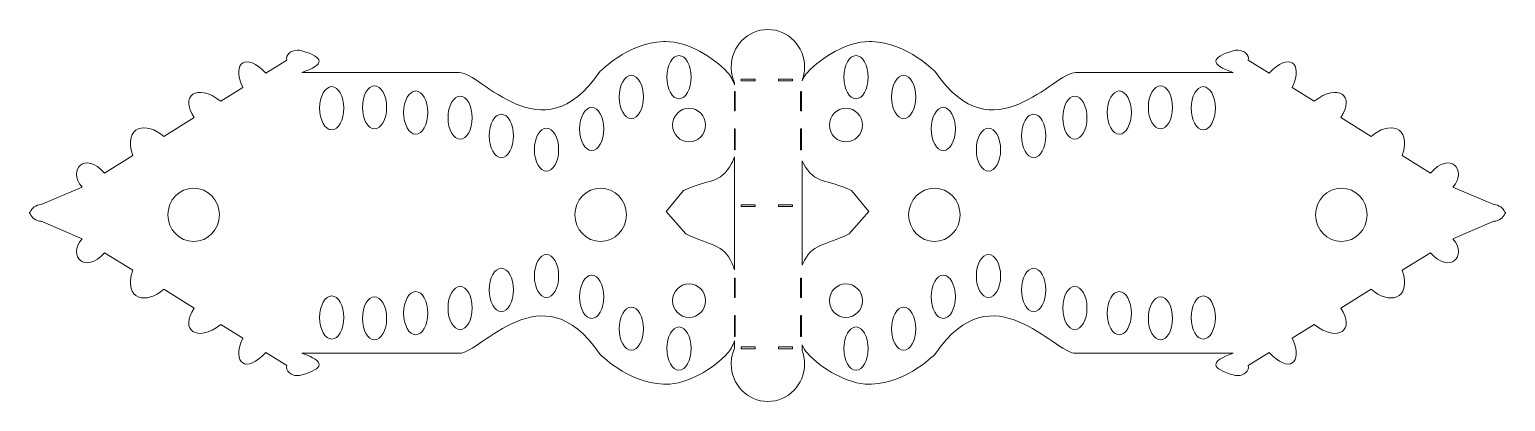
# Model space of a CAD drawing. Header units: centimetres. Extents: x -13.1 to 13.1, y -3.3 to 3.3.
import ezdxf

# ---------------------------------------------------------------- set-up
doc = ezdxf.new("R2010")
doc.units = ezdxf.units.CM
doc.header["$MEASUREMENT"] = 0
doc.layers.add('Layer 1', color=7, linetype='Continuous')

msp = doc.modelspace()

# ---------------------------------------------------------------- linework, layer by layer
at = {"layer": 'Layer 1', "color": 28, "lineweight": 5}
for points, knots in [([(0.00732, 3.31242), (-0.3531, 3.31242), (-0.64596, 3.01242), (-0.64596, 2.64331), (-0.64596, 2.64331), (-0.64596, 2.54384), (-0.62469, 2.44983), (-0.58661, 2.36496), (-0.58661, 2.36496), (-0.58661, 2.36496), (-0.58661, 2.3279), (-0.58661, 2.3279), (-0.58661, 2.3279), (-0.61875, 2.41841), (-0.65947, 2.4942), (-0.70915, 2.54737), (-0.70915, 2.54737), (-0.96979, 2.82634), (-1.41665, 3.09576), (-1.80931, 3.09872), (-1.80931, 3.09872), (-1.82198, 3.09882), (-1.83467, 3.09878), (-1.84722, 3.09831), (-1.84722, 3.09831), (-2.4912, 3.07431), (-2.99601, 2.54737), (-2.99601, 2.54737), (-2.99601, 2.54737), (-4.00218, 1.04835), (-5.09593, 2.54737), (-5.48084, 2.54737), (-5.48084, 2.54737), (-5.48084, 2.54737), (-8.27929, 2.54737), (-8.27929, 2.54737), (-8.27929, 2.54737), (-7.85736, 2.69083), (-7.88983, 2.81788), (-8.28005, 2.93237), (-8.28005, 2.93237), (-8.30738, 2.94128), (-8.33513, 2.94527), (-8.36161, 2.94472), (-8.36161, 2.94472), (-8.47636, 2.94234), (-8.57186, 2.85907), (-8.55001, 2.76519), (-8.55001, 2.76519), (-8.55001, 2.76519), (-8.92375, 2.53296), (-8.92375, 2.53296), (-8.92375, 2.53296), (-9.27093, 2.90806), (-9.53307, 2.73659), (-9.33349, 2.2789), (-9.33349, 2.2789), (-9.33349, 2.2789), (-9.7237, 2.0372), (-9.7237, 2.0372), (-9.7237, 2.0372), (-10.15701, 2.36534), (-10.45412, 2.13139), (-10.19892, 1.74238), (-10.19892, 1.74238), (-10.19892, 1.74238), (-10.73847, 1.40803), (-10.73847, 1.40803), (-10.73847, 1.40803), (-11.03863, 1.67439), (-11.45934, 1.61674), (-11.29027, 1.06586), (-11.29027, 1.06586), (-11.29027, 1.06586), (-11.79038, 0.7558), (-11.79038, 0.7558), (-11.79038, 0.7558), (-12.13938, 1.14894), (-12.45483, 0.82215), (-12.19131, 0.50668), (-12.19131, 0.50668), (-12.19131, 0.50668), (-12.91505, 0.19621), (-12.91505, 0.19621), (-12.91505, 0.19621), (-13.01697, 0.18942), (-13.08413, 0.13105), (-13.11532, 0.05909), (-13.11532, 0.05909), (-13.11532, 0.05909), (-13.12489, 0.05909), (-13.12489, 0.05909), (-13.12489, 0.05909), (-13.12359, 0.05487), (-13.1222, 0.05089), (-13.12068, 0.04674), (-13.12068, 0.04674), (-13.12221, 0.04259), (-13.1236, 0.0382), (-13.12489, 0.03398), (-13.12489, 0.03398), (-13.12489, 0.03398), (-13.11532, 0.03398), (-13.11532, 0.03398), (-13.11532, 0.03398), (-13.08412, -0.03798), (-13.01697, -0.09635), (-12.91505, -0.10314), (-12.91505, -0.10314), (-12.91505, -0.10314), (-12.19131, -0.41361), (-12.19131, -0.41361), (-12.19131, -0.41361), (-12.45483, -0.72907), (-12.13939, -1.05587), (-11.79038, -0.66273), (-11.79038, -0.66273), (-11.79038, -0.66273), (-11.29027, -0.97279), (-11.29027, -0.97279), (-11.29027, -0.97279), (-11.45934, -1.52367), (-11.03863, -1.58133), (-10.73847, -1.31496), (-10.73847, -1.31496), (-10.73847, -1.31496), (-10.19892, -1.64931), (-10.19892, -1.64931), (-10.19892, -1.64931), (-10.45412, -2.03832), (-10.15701, -2.27227), (-9.7237, -1.94413), (-9.7237, -1.94413), (-9.7237, -1.94413), (-9.33349, -2.18583), (-9.33349, -2.18583), (-9.33349, -2.18583), (-9.53308, -2.64352), (-9.27093, -2.81499), (-8.92375, -2.43989), (-8.92375, -2.43989), (-8.92375, -2.43989), (-8.55001, -2.67212), (-8.55001, -2.67212), (-8.55001, -2.67212), (-8.57186, -2.76599), (-8.47636, -2.84926), (-8.36161, -2.85165), (-8.36161, -2.85165), (-8.33513, -2.8522), (-8.30737, -2.8482), (-8.28005, -2.8393), (-8.28005, -2.8393), (-7.88982, -2.72481), (-7.85735, -2.59777), (-8.27929, -2.4543), (-8.27929, -2.4543), (-8.27929, -2.4543), (-5.48084, -2.4543), (-5.48084, -2.4543), (-5.48084, -2.4543), (-5.09593, -2.4543), (-4.00218, -0.95528), (-2.99601, -2.4543), (-2.99601, -2.4543), (-2.99601, -2.4543), (-2.4912, -2.98082), (-1.84722, -3.00483), (-1.84722, -3.00483), (-1.83467, -3.0053), (-1.82198, -3.00534), (-1.80931, -3.00524), (-1.80931, -3.00524), (-1.41665, -3.00228), (-0.96979, -2.73328), (-0.70915, -2.4543), (-0.70915, -2.4543), (-0.6587, -2.40031), (-0.61823, -2.32437), (-0.58661, -2.23401), (-0.58661, -2.23401), (-0.58661, -2.23401), (-0.58661, -2.36577), (-0.58661, -2.36577), (-0.58661, -2.36577), (-0.62466, -2.4506), (-0.64596, -2.54512), (-0.64596, -2.64453), (-0.64596, -2.64453), (-0.64596, -3.01364), (-0.3531, -3.31282), (0.00732, -3.31282), (0.00732, -3.31282), (0.36774, -3.31282), (0.65983, -3.01364), (0.65983, -2.64453), (0.65983, -2.64453), (0.65983, -2.5589), (0.64409, -2.47686), (0.61541, -2.40159), (0.61541, -2.40159), (0.61541, -2.40159), (0.61541, -2.30483), (0.61541, -2.30483), (0.61541, -2.30483), (0.64201, -2.36429), (0.67336, -2.41509), (0.70999, -2.4543), (0.70999, -2.4543), (0.97063, -2.73327), (1.41749, -3.00227), (1.81015, -3.00524), (1.81015, -3.00524), (1.82282, -3.00535), (1.83551, -3.00529), (1.84806, -3.00483), (1.84806, -3.00483), (2.49204, -2.98083), (2.99685, -2.4543), (2.99685, -2.4543), (2.99685, -2.4543), (4.00302, -0.95528), (5.09639, -2.4543), (5.4813, -2.4543), (5.4813, -2.4543), (5.4813, -2.4543), (8.28014, -2.4543), (8.28014, -2.4543), (8.28014, -2.4543), (7.85821, -2.59776), (7.89068, -2.72481), (8.2809, -2.8393), (8.2809, -2.8393), (8.30823, -2.84821), (8.33598, -2.8522), (8.36246, -2.85165), (8.36246, -2.85165), (8.47721, -2.84927), (8.57271, -2.766), (8.55086, -2.67212), (8.55086, -2.67212), (8.55086, -2.67212), (8.92422, -2.43989), (8.92422, -2.43989), (8.92422, -2.43989), (9.2714, -2.81499), (9.53393, -2.64352), (9.33434, -2.18583), (9.33434, -2.18583), (9.33434, -2.18583), (9.72455, -1.94413), (9.72455, -1.94413), (9.72455, -1.94413), (10.15786, -2.27226), (10.45497, -2.03832), (10.19977, -1.64931), (10.19977, -1.64931), (10.19977, -1.64931), (10.73894, -1.31496), (10.73894, -1.31496), (10.73894, -1.31496), (11.0391, -1.58132), (11.45981, -1.52367), (11.29074, -0.97279), (11.29074, -0.97279), (11.29074, -0.97279), (11.79085, -0.66273), (11.79085, -0.66273), (11.79085, -0.66273), (12.13985, -1.05587), (12.4553, -0.72908), (12.19178, -0.41361), (12.19178, -0.41361), (12.19178, -0.41361), (12.9159, -0.10314), (12.9159, -0.10314), (12.9159, -0.10314), (13.01782, -0.09635), (13.08498, -0.03798), (13.11617, 0.03398), (13.11617, 0.03398), (13.11617, 0.03398), (13.12536, 0.03398), (13.12536, 0.03398), (13.12536, 0.03398), (13.12406, 0.0382), (13.12268, 0.04259), (13.12115, 0.04674), (13.12115, 0.04674), (13.12268, 0.0509), (13.12407, 0.05487), (13.12536, 0.05909), (13.12536, 0.05909), (13.12536, 0.05909), (13.11617, 0.05909), (13.11617, 0.05909), (13.11617, 0.05909), (13.08497, 0.13105), (13.01782, 0.18942), (12.9159, 0.19621), (12.9159, 0.19621), (12.9159, 0.19621), (12.19178, 0.50668), (12.19178, 0.50668), (12.19178, 0.50668), (12.4553, 0.82214), (12.13986, 1.14894), (11.79085, 0.7558), (11.79085, 0.7558), (11.79085, 0.7558), (11.29074, 1.06586), (11.29074, 1.06586), (11.29074, 1.06586), (11.45981, 1.61674), (11.0391, 1.6744), (10.73894, 1.40803), (10.73894, 1.40803), (10.73894, 1.40803), (10.19977, 1.74238), (10.19977, 1.74238), (10.19977, 1.74238), (10.45497, 2.13139), (10.15786, 2.36534), (9.72455, 2.0372), (9.72455, 2.0372), (9.72455, 2.0372), (9.33434, 2.2789), (9.33434, 2.2789), (9.33434, 2.2789), (9.53393, 2.73659), (9.2714, 2.90806), (8.92422, 2.53296), (8.92422, 2.53296), (8.92422, 2.53296), (8.55086, 2.76519), (8.55086, 2.76519), (8.55086, 2.76519), (8.57271, 2.85906), (8.47721, 2.94233), (8.36246, 2.94472), (8.36246, 2.94472), (8.33598, 2.94527), (8.30822, 2.94127), (8.2809, 2.93237), (8.2809, 2.93237), (7.89067, 2.81788), (7.8582, 2.69084), (8.28014, 2.54737), (8.28014, 2.54737), (8.28014, 2.54737), (5.4813, 2.54737), (5.4813, 2.54737), (5.4813, 2.54737), (5.09639, 2.54737), (4.00302, 1.04835), (2.99685, 2.54737), (2.99685, 2.54737), (2.99685, 2.54737), (2.49204, 3.0743), (1.84806, 3.09831), (1.84806, 3.09831), (1.83551, 3.09878), (1.82282, 3.09882), (1.81015, 3.09872), (1.81015, 3.09872), (1.41749, 3.09576), (0.97063, 2.82634), (0.70999, 2.54737), (0.70999, 2.54737), (0.67375, 2.50858), (0.64227, 2.45768), (0.61541, 2.3979), (0.61541, 2.3979), (0.61541, 2.3979), (0.61541, 2.40119), (0.61541, 2.40119), (0.61541, 2.40119), (0.64404, 2.4764), (0.65983, 2.55776), (0.65983, 2.64331), (0.65983, 2.64331), (0.65983, 3.01242), (0.36774, 3.31242), (0.00732, 3.31242)], [0, 0, 0, 0, 0.01030928, 0.01030928, 0.01030928, 0.01030928, 0.02061856, 0.02061856, 0.02061856, 0.02061856, 0.03092784, 0.03092784, 0.03092784, 0.03092784, 0.04123711, 0.04123711, 0.04123711, 0.04123711, 0.05154639, 0.05154639, 0.05154639, 0.05154639, 0.06185567, 0.06185567, 0.06185567, 0.06185567, 0.07216495, 0.07216495, 0.07216495, 0.07216495, 0.08247423, 0.08247423, 0.08247423, 0.08247423, 0.09278351, 0.09278351, 0.09278351, 0.09278351, 0.10309278, 0.10309278, 0.10309278, 0.10309278, 0.11340206, 0.11340206, 0.11340206, 0.11340206, 0.12371134, 0.12371134, 0.12371134, 0.12371134, 0.13402062, 0.13402062, 0.13402062, 0.13402062, 0.1443299, 0.1443299, 0.1443299, 0.1443299, 0.15463918, 0.15463918, 0.15463918, 0.15463918, 0.16494845, 0.16494845, 0.16494845, 0.16494845, 0.17525773, 0.17525773, 0.17525773, 0.17525773, 0.18556701, 0.18556701, 0.18556701, 0.18556701, 0.19587629, 0.19587629, 0.19587629, 0.19587629, 0.20618557, 0.20618557, 0.20618557, 0.20618557, 0.21649485, 0.21649485, 0.21649485, 0.21649485, 0.22680412, 0.22680412, 0.22680412, 0.22680412, 0.2371134, 0.2371134, 0.2371134, 0.2371134, 0.24742268, 0.24742268, 0.24742268, 0.24742268, 0.25773196, 0.25773196, 0.25773196, 0.25773196, 0.26804124, 0.26804124, 0.26804124, 0.26804124, 0.27835052, 0.27835052, 0.27835052, 0.27835052, 0.28865979, 0.28865979, 0.28865979, 0.28865979, 0.29896907, 0.29896907, 0.29896907, 0.29896907, 0.30927835, 0.30927835, 0.30927835, 0.30927835, 0.31958763, 0.31958763, 0.31958763, 0.31958763, 0.32989691, 0.32989691, 0.32989691, 0.32989691, 0.34020619, 0.34020619, 0.34020619, 0.34020619, 0.35051546, 0.35051546, 0.35051546, 0.35051546, 0.36082474, 0.36082474, 0.36082474, 0.36082474, 0.37113402, 0.37113402, 0.37113402, 0.37113402, 0.3814433, 0.3814433, 0.3814433, 0.3814433, 0.39175258, 0.39175258, 0.39175258, 0.39175258, 0.40206186, 0.40206186, 0.40206186, 0.40206186, 0.41237113, 0.41237113, 0.41237113, 0.41237113, 0.42268041, 0.42268041, 0.42268041, 0.42268041, 0.43298969, 0.43298969, 0.43298969, 0.43298969, 0.44329897, 0.44329897, 0.44329897, 0.44329897, 0.45360825, 0.45360825, 0.45360825, 0.45360825, 0.46391753, 0.46391753, 0.46391753, 0.46391753, 0.4742268, 0.4742268, 0.4742268, 0.4742268, 0.48453608, 0.48453608, 0.48453608, 0.48453608, 0.49484536, 0.49484536, 0.49484536, 0.49484536, 0.50515464, 0.50515464, 0.50515464, 0.50515464, 0.51546392, 0.51546392, 0.51546392, 0.51546392, 0.5257732, 0.5257732, 0.5257732, 0.5257732, 0.53608247, 0.53608247, 0.53608247, 0.53608247, 0.54639175, 0.54639175, 0.54639175, 0.54639175, 0.55670103, 0.55670103, 0.55670103, 0.55670103, 0.56701031, 0.56701031, 0.56701031, 0.56701031, 0.57731959, 0.57731959, 0.57731959, 0.57731959, 0.58762887, 0.58762887, 0.58762887, 0.58762887, 0.59793814, 0.59793814, 0.59793814, 0.59793814, 0.60824742, 0.60824742, 0.60824742, 0.60824742, 0.6185567, 0.6185567, 0.6185567, 0.6185567, 0.62886598, 0.62886598, 0.62886598, 0.62886598, 0.63917526, 0.63917526, 0.63917526, 0.63917526, 0.64948454, 0.64948454, 0.64948454, 0.64948454, 0.65979381, 0.65979381, 0.65979381, 0.65979381, 0.67010309, 0.67010309, 0.67010309, 0.67010309, 0.68041237, 0.68041237, 0.68041237, 0.68041237, 0.69072165, 0.69072165, 0.69072165, 0.69072165, 0.70103093, 0.70103093, 0.70103093, 0.70103093, 0.71134021, 0.71134021, 0.71134021, 0.71134021, 0.72164948, 0.72164948, 0.72164948, 0.72164948, 0.73195876, 0.73195876, 0.73195876, 0.73195876, 0.74226804, 0.74226804, 0.74226804, 0.74226804, 0.75257732, 0.75257732, 0.75257732, 0.75257732, 0.7628866, 0.7628866, 0.7628866, 0.7628866, 0.77319588, 0.77319588, 0.77319588, 0.77319588, 0.78350515, 0.78350515, 0.78350515, 0.78350515, 0.79381443, 0.79381443, 0.79381443, 0.79381443, 0.80412371, 0.80412371, 0.80412371, 0.80412371, 0.81443299, 0.81443299, 0.81443299, 0.81443299, 0.82474227, 0.82474227, 0.82474227, 0.82474227, 0.83505155, 0.83505155, 0.83505155, 0.83505155, 0.84536082, 0.84536082, 0.84536082, 0.84536082, 0.8556701, 0.8556701, 0.8556701, 0.8556701, 0.86597938, 0.86597938, 0.86597938, 0.86597938, 0.87628866, 0.87628866, 0.87628866, 0.87628866, 0.88659794, 0.88659794, 0.88659794, 0.88659794, 0.89690722, 0.89690722, 0.89690722, 0.89690722, 0.90721649, 0.90721649, 0.90721649, 0.90721649, 0.91752577, 0.91752577, 0.91752577, 0.91752577, 0.92783505, 0.92783505, 0.92783505, 0.92783505, 0.93814433, 0.93814433, 0.93814433, 0.93814433, 0.94845361, 0.94845361, 0.94845361, 0.94845361, 0.95876289, 0.95876289, 0.95876289, 0.95876289, 0.96907216, 0.96907216, 0.96907216, 0.96907216, 0.97938144, 0.97938144, 0.97938144, 0.97938144, 1, 1, 1, 1]), ([(-1.57418, 2.84713), (-1.45526, 2.84713), (-1.35897, 2.6755), (-1.35897, 2.46337), (-1.35897, 2.46337), (-1.35897, 2.25124), (-1.45526, 2.07878), (-1.57418, 2.07878), (-1.57418, 2.07878), (-1.6931, 2.07878), (-1.78977, 2.25123), (-1.78977, 2.46337), (-1.78977, 2.46337), (-1.78977, 2.6755), (-1.6931, 2.84713), (-1.57418, 2.84713)], [0, 0, 0, 0, 0.2, 0.2, 0.2, 0.2, 0.4, 0.4, 0.4, 0.4, 0.6, 0.6, 0.6, 0.6, 1, 1, 1, 1]), ([(1.57503, 2.84713), (1.69395, 2.84713), (1.79024, 2.6755), (1.79024, 2.46337), (1.79024, 2.46337), (1.79024, 2.25124), (1.69395, 2.07878), (1.57503, 2.07878), (1.57503, 2.07878), (1.45611, 2.07878), (1.35944, 2.25123), (1.35944, 2.46337), (1.35944, 2.46337), (1.35944, 2.6755), (1.45611, 2.84713), (1.57503, 2.84713)], [0, 0, 0, 0, 0.2, 0.2, 0.2, 0.2, 0.4, 0.4, 0.4, 0.4, 0.6, 0.6, 0.6, 0.6, 1, 1, 1, 1]), ([(-2.42161, 2.49384), (-2.30269, 2.49384), (-2.20602, 2.3218), (-2.20602, 2.10967), (-2.20602, 2.10967), (-2.20602, 1.89754), (-2.30269, 1.7255), (-2.42161, 1.7255), (-2.42161, 1.7255), (-2.54053, 1.7255), (-2.63682, 1.89754), (-2.63682, 2.10967), (-2.63682, 2.10967), (-2.63682, 2.3218), (-2.54053, 2.49384), (-2.42161, 2.49384)], [0, 0, 0, 0, 0.2, 0.2, 0.2, 0.2, 0.4, 0.4, 0.4, 0.4, 0.6, 0.6, 0.6, 0.6, 1, 1, 1, 1]), ([(-0.46599, 2.42878), (-0.46599, 2.42878), (-0.21938, 2.42878), (-0.21938, 2.42878), (-0.21938, 2.42878), (-0.21938, 2.42878), (-0.21938, 2.3979), (-0.21938, 2.3979), (-0.21938, 2.3979), (-0.21938, 2.3979), (-0.46599, 2.3979), (-0.46599, 2.3979), (-0.46599, 2.3979), (-0.46599, 2.3979), (-0.46599, 2.42878), (-0.46599, 2.42878)], [0, 0, 0, 0, 0.2, 0.2, 0.2, 0.2, 0.4, 0.4, 0.4, 0.4, 0.6, 0.6, 0.6, 0.6, 1, 1, 1, 1]), ([(0.19572, 2.42878), (0.19572, 2.42878), (0.44233, 2.42878), (0.44233, 2.42878), (0.44233, 2.42878), (0.44233, 2.42878), (0.44233, 2.3979), (0.44233, 2.3979), (0.44233, 2.3979), (0.44233, 2.3979), (0.19572, 2.3979), (0.19572, 2.3979), (0.19572, 2.3979), (0.19572, 2.3979), (0.19572, 2.42878), (0.19572, 2.42878)], [0, 0, 0, 0, 0.2, 0.2, 0.2, 0.2, 0.4, 0.4, 0.4, 0.4, 0.6, 0.6, 0.6, 0.6, 1, 1, 1, 1]), ([(2.42207, 2.49384), (2.54099, 2.49384), (2.63766, 2.3218), (2.63766, 2.10967), (2.63766, 2.10967), (2.63766, 1.89754), (2.54099, 1.7255), (2.42207, 1.7255), (2.42207, 1.7255), (2.30315, 1.7255), (2.20686, 1.89754), (2.20686, 2.10967), (2.20686, 2.10967), (2.20686, 2.3218), (2.30315, 2.49384), (2.42207, 2.49384)], [0, 0, 0, 0, 0.2, 0.2, 0.2, 0.2, 0.4, 0.4, 0.4, 0.4, 0.6, 0.6, 0.6, 0.6, 1, 1, 1, 1]), ([(-7.75008, 2.29413), (-7.63116, 2.29413), (-7.53449, 2.12168), (-7.53449, 1.90954), (-7.53449, 1.90954), (-7.53449, 1.69741), (-7.63116, 1.52537), (-7.75008, 1.52537), (-7.75008, 1.52537), (-7.869, 1.52537), (-7.96529, 1.69741), (-7.96529, 1.90954), (-7.96529, 1.90954), (-7.96529, 2.12167), (-7.869, 2.29413), (-7.75008, 2.29413)], [0, 0, 0, 0, 0.2, 0.2, 0.2, 0.2, 0.4, 0.4, 0.4, 0.4, 0.6, 0.6, 0.6, 0.6, 1, 1, 1, 1]), ([(-6.98843, 2.30937), (-6.86951, 2.30937), (-6.77322, 2.13733), (-6.77322, 1.9252), (-6.77322, 1.9252), (-6.77322, 1.71307), (-6.86951, 1.54061), (-6.98843, 1.54061), (-6.98843, 1.54061), (-7.10735, 1.54061), (-7.20402, 1.71306), (-7.20402, 1.9252), (-7.20402, 1.9252), (-7.20402, 2.13733), (-7.10735, 2.30937), (-6.98843, 2.30937)], [0, 0, 0, 0, 0.2, 0.2, 0.2, 0.2, 0.4, 0.4, 0.4, 0.4, 0.6, 0.6, 0.6, 0.6, 1, 1, 1, 1]), ([(-6.25627, 2.21713), (-6.13735, 2.21713), (-6.04068, 2.04509), (-6.04068, 1.83296), (-6.04068, 1.83296), (-6.04068, 1.62083), (-6.13735, 1.44837), (-6.25627, 1.44837), (-6.25627, 1.44837), (-6.37519, 1.44837), (-6.47148, 1.62082), (-6.47148, 1.83296), (-6.47148, 1.83296), (-6.47148, 2.04509), (-6.37519, 2.21713), (-6.25627, 2.21713)], [0, 0, 0, 0, 0.2, 0.2, 0.2, 0.2, 0.4, 0.4, 0.4, 0.4, 0.6, 0.6, 0.6, 0.6, 1, 1, 1, 1]), ([(-5.46629, 2.1249), (-5.34737, 2.1249), (-5.25108, 1.95286), (-5.25108, 1.74073), (-5.25108, 1.74073), (-5.25108, 1.5286), (-5.34737, 1.35656), (-5.46629, 1.35656), (-5.46629, 1.35656), (-5.58521, 1.35656), (-5.68188, 1.5286), (-5.68188, 1.74073), (-5.68188, 1.74073), (-5.68188, 1.95286), (-5.58521, 2.1249), (-5.46629, 2.1249)], [0, 0, 0, 0, 0.2, 0.2, 0.2, 0.2, 0.4, 0.4, 0.4, 0.4, 0.6, 0.6, 0.6, 0.6, 1, 1, 1, 1]), ([(-0.58776, 2.20519), (-0.58776, 2.20519), (-0.57244, 2.20519), (-0.57244, 2.20519), (-0.57244, 2.20519), (-0.57244, 2.20519), (-0.57244, 1.86137), (-0.57244, 1.86137), (-0.57244, 1.86137), (-0.57244, 1.86137), (-0.58776, 1.86137), (-0.58776, 1.86137), (-0.58776, 1.86137), (-0.58776, 1.86137), (-0.58776, 2.20519), (-0.58776, 2.20519)], [0, 0, 0, 0, 0.2, 0.2, 0.2, 0.2, 0.4, 0.4, 0.4, 0.4, 0.6, 0.6, 0.6, 0.6, 1, 1, 1, 1]), ([(0.5886, 2.20519), (0.5886, 2.20519), (0.60392, 2.20519), (0.60392, 2.20519), (0.60392, 2.20519), (0.60392, 2.20519), (0.60392, 1.86137), (0.60392, 1.86137), (0.60392, 1.86137), (0.60392, 1.86137), (0.5886, 1.86137), (0.5886, 1.86137), (0.5886, 1.86137), (0.5886, 1.86137), (0.5886, 2.20519), (0.5886, 2.20519)], [0, 0, 0, 0, 0.2, 0.2, 0.2, 0.2, 0.4, 0.4, 0.4, 0.4, 0.6, 0.6, 0.6, 0.6, 1, 1, 1, 1]), ([(5.46713, 2.1249), (5.58605, 2.1249), (5.68234, 1.95286), (5.68234, 1.74073), (5.68234, 1.74073), (5.68234, 1.5286), (5.58605, 1.35656), (5.46713, 1.35656), (5.46713, 1.35656), (5.34821, 1.35656), (5.25154, 1.5286), (5.25154, 1.74073), (5.25154, 1.74073), (5.25154, 1.95286), (5.34821, 2.1249), (5.46713, 2.1249)], [0, 0, 0, 0, 0.2, 0.2, 0.2, 0.2, 0.4, 0.4, 0.4, 0.4, 0.6, 0.6, 0.6, 0.6, 1, 1, 1, 1]), ([(6.25673, 2.21713), (6.37565, 2.21713), (6.47232, 2.04509), (6.47232, 1.83296), (6.47232, 1.83296), (6.47232, 1.62083), (6.37565, 1.44837), (6.25673, 1.44837), (6.25673, 1.44837), (6.13781, 1.44837), (6.04152, 1.62082), (6.04152, 1.83296), (6.04152, 1.83296), (6.04152, 2.04509), (6.13781, 2.21713), (6.25673, 2.21713)], [0, 0, 0, 0, 0.2, 0.2, 0.2, 0.2, 0.4, 0.4, 0.4, 0.4, 0.6, 0.6, 0.6, 0.6, 1, 1, 1, 1]), ([(6.98928, 2.30937), (7.1082, 2.30937), (7.20449, 2.13733), (7.20449, 1.9252), (7.20449, 1.9252), (7.20449, 1.71307), (7.1082, 1.54061), (6.98928, 1.54061), (6.98928, 1.54061), (6.87036, 1.54061), (6.77369, 1.71306), (6.77369, 1.9252), (6.77369, 1.9252), (6.77369, 2.13733), (6.87036, 2.30937), (6.98928, 2.30937)], [0, 0, 0, 0, 0.2, 0.2, 0.2, 0.2, 0.4, 0.4, 0.4, 0.4, 0.6, 0.6, 0.6, 0.6, 1, 1, 1, 1]), ([(7.75054, 2.29413), (7.86946, 2.29413), (7.96613, 2.12168), (7.96613, 1.90954), (7.96613, 1.90954), (7.96613, 1.69741), (7.86946, 1.52537), (7.75054, 1.52537), (7.75054, 1.52537), (7.63162, 1.52537), (7.53533, 1.69741), (7.53533, 1.90954), (7.53533, 1.90954), (7.53533, 2.12167), (7.63162, 2.29413), (7.75054, 2.29413)], [0, 0, 0, 0, 0.2, 0.2, 0.2, 0.2, 0.4, 0.4, 0.4, 0.4, 0.6, 0.6, 0.6, 0.6, 1, 1, 1, 1]), ([(-3.12543, 1.92519), (-3.00651, 1.92519), (-2.90984, 1.75274), (-2.90984, 1.5406), (-2.90984, 1.5406), (-2.90984, 1.32847), (-3.00651, 1.15684), (-3.12543, 1.15684), (-3.12543, 1.15684), (-3.24435, 1.15684), (-3.34064, 1.32847), (-3.34064, 1.5406), (-3.34064, 1.5406), (-3.34064, 1.75273), (-3.24435, 1.92519), (-3.12543, 1.92519)], [0, 0, 0, 0, 0.2, 0.2, 0.2, 0.2, 0.4, 0.4, 0.4, 0.4, 0.6, 0.6, 0.6, 0.6, 1, 1, 1, 1]), ([(-1.39497, 1.90955), (-1.23245, 1.90955), (-1.10011, 1.77566), (-1.10011, 1.6102), (-1.10011, 1.6102), (-1.10011, 1.44474), (-1.23245, 1.31003), (-1.39497, 1.31003), (-1.39497, 1.31003), (-1.55749, 1.31003), (-1.68906, 1.44474), (-1.68906, 1.6102), (-1.68906, 1.6102), (-1.68906, 1.77566), (-1.55749, 1.90955), (-1.39497, 1.90955)], [0, 0, 0, 0, 0.2, 0.2, 0.2, 0.2, 0.4, 0.4, 0.4, 0.4, 0.6, 0.6, 0.6, 0.6, 1, 1, 1, 1]), ([(1.39544, 1.90955), (1.55796, 1.90955), (1.68991, 1.77566), (1.68991, 1.6102), (1.68991, 1.6102), (1.68991, 1.44474), (1.55796, 1.31003), (1.39544, 1.31003), (1.39544, 1.31003), (1.23292, 1.31003), (1.10097, 1.44474), (1.10097, 1.6102), (1.10097, 1.6102), (1.10097, 1.77566), (1.23293, 1.90955), (1.39544, 1.90955)], [0, 0, 0, 0, 0.2, 0.2, 0.2, 0.2, 0.4, 0.4, 0.4, 0.4, 0.6, 0.6, 0.6, 0.6, 1, 1, 1, 1]), ([(3.1259, 1.92519), (3.24482, 1.92519), (3.34149, 1.75274), (3.34149, 1.5406), (3.34149, 1.5406), (3.34149, 1.32847), (3.24482, 1.15684), (3.1259, 1.15684), (3.1259, 1.15684), (3.00698, 1.15684), (2.91069, 1.32847), (2.91069, 1.5406), (2.91069, 1.5406), (2.91069, 1.75273), (3.00698, 1.92519), (3.1259, 1.92519)], [0, 0, 0, 0, 0.2, 0.2, 0.2, 0.2, 0.4, 0.4, 0.4, 0.4, 0.6, 0.6, 0.6, 0.6, 1, 1, 1, 1]), ([(-4.73412, 1.80208), (-4.6152, 1.80208), (-4.51853, 1.62963), (-4.51853, 1.41749), (-4.51853, 1.41749), (-4.51853, 1.20536), (-4.6152, 1.03373), (-4.73412, 1.03373), (-4.73412, 1.03373), (-4.85304, 1.03373), (-4.94933, 1.20536), (-4.94933, 1.41749), (-4.94933, 1.41749), (-4.94933, 1.62962), (-4.85304, 1.80208), (-4.73412, 1.80208)], [0, 0, 0, 0, 0.2, 0.2, 0.2, 0.2, 0.4, 0.4, 0.4, 0.4, 0.6, 0.6, 0.6, 0.6, 1, 1, 1, 1]), ([(4.73459, 1.80208), (4.85351, 1.80208), (4.95018, 1.62963), (4.95018, 1.41749), (4.95018, 1.41749), (4.95018, 1.20536), (4.85351, 1.03373), (4.73459, 1.03373), (4.73459, 1.03373), (4.61567, 1.03373), (4.51938, 1.20536), (4.51938, 1.41749), (4.51938, 1.41749), (4.51938, 1.62962), (4.61567, 1.80208), (4.73459, 1.80208)], [0, 0, 0, 0, 0.2, 0.2, 0.2, 0.2, 0.4, 0.4, 0.4, 0.4, 0.6, 0.6, 0.6, 0.6, 1, 1, 1, 1]), ([(-3.92959, 1.55625), (-3.81067, 1.55625), (-3.71438, 1.3838), (-3.71438, 1.17166), (-3.71438, 1.17166), (-3.71438, 0.95953), (-3.81067, 0.7879), (-3.92959, 0.7879), (-3.92959, 0.7879), (-4.04851, 0.7879), (-4.14518, 0.95953), (-4.14518, 1.17166), (-4.14518, 1.17166), (-4.14518, 1.38379), (-4.04851, 1.55625), (-3.92959, 1.55625)], [0, 0, 0, 0, 0.2, 0.2, 0.2, 0.2, 0.4, 0.4, 0.4, 0.4, 0.6, 0.6, 0.6, 0.6, 1, 1, 1, 1]), ([(-0.58776, 1.54225), (-0.58776, 1.54225), (-0.57283, 1.54225), (-0.57283, 1.54225), (-0.57283, 1.54225), (-0.57283, 1.54225), (-0.57283, 1.16755), (-0.57283, 1.16755), (-0.57283, 1.16755), (-0.57283, 1.16755), (-0.58776, 1.16755), (-0.58776, 1.16755), (-0.58776, 1.16755), (-0.58776, 1.16755), (-0.58776, 1.54225), (-0.58776, 1.54225)], [0, 0, 0, 0, 0.2, 0.2, 0.2, 0.2, 0.4, 0.4, 0.4, 0.4, 0.6, 0.6, 0.6, 0.6, 1, 1, 1, 1]), ([(0.5886, 1.54225), (0.5886, 1.54225), (0.60353, 1.54225), (0.60353, 1.54225), (0.60353, 1.54225), (0.60353, 1.54225), (0.60353, 1.16755), (0.60353, 1.16755), (0.60353, 1.16755), (0.60353, 1.16755), (0.5886, 1.16755), (0.5886, 1.16755), (0.5886, 1.16755), (0.5886, 1.16755), (0.5886, 1.54225), (0.5886, 1.54225)], [0, 0, 0, 0, 0.2, 0.2, 0.2, 0.2, 0.4, 0.4, 0.4, 0.4, 0.6, 0.6, 0.6, 0.6, 1, 1, 1, 1]), ([(3.93043, 1.55625), (4.04935, 1.55625), (4.14564, 1.3838), (4.14564, 1.17166), (4.14564, 1.17166), (4.14564, 0.95953), (4.04935, 0.7879), (3.93043, 0.7879), (3.93043, 0.7879), (3.81151, 0.7879), (3.71484, 0.95953), (3.71484, 1.17166), (3.71484, 1.17166), (3.71484, 1.38379), (3.81151, 1.55625), (3.93043, 1.55625)], [0, 0, 0, 0, 0.2, 0.2, 0.2, 0.2, 0.4, 0.4, 0.4, 0.4, 0.6, 0.6, 0.6, 0.6, 1, 1, 1, 1]), ([(-0.58661, 1.04608), (-0.58661, 1.04608), (-0.58661, -0.96579), (-0.58661, -0.96579), (-0.58661, -0.96579), (-0.59896, -0.92656), (-0.61248, -0.88993), (-0.6272, -0.85708), (-0.6272, -0.85708), (-0.78807, -0.49822), (-0.99936, -0.54921), (-1.45395, -0.3292), (-1.45395, -0.3292), (-1.45395, -0.3292), (-1.79974, 0.06939), (-1.79974, 0.06939), (-1.79974, 0.06939), (-1.79974, 0.06939), (-1.49493, 0.44409), (-1.49493, 0.44409), (-1.49493, 0.44409), (-1.04558, 0.66129), (-0.84205, 0.54559), (-0.63755, 0.92791), (-0.63755, 0.92791), (-0.61886, 0.96285), (-0.60173, 1.00262), (-0.58662, 1.04609), (-0.58662, 1.04609), (-0.58662, 1.04609), (-0.58661, 1.04608), (-0.58661, 1.04608)], [0, 0, 0, 0, 0.11111111, 0.11111111, 0.11111111, 0.11111111, 0.22222222, 0.22222222, 0.22222222, 0.22222222, 0.33333333, 0.33333333, 0.33333333, 0.33333333, 0.44444444, 0.44444444, 0.44444444, 0.44444444, 0.55555556, 0.55555556, 0.55555556, 0.55555556, 0.66666667, 0.66666667, 0.66666667, 0.66666667, 0.77777778, 0.77777778, 0.77777778, 0.77777778, 1, 1, 1, 1]), ([(0.61541, 0.97526), (0.62271, 0.95878), (0.63006, 0.94276), (0.638, 0.92791), (0.638, 0.92791), (0.8425, 0.54559), (1.04641, 0.66129), (1.49576, 0.44409), (1.49576, 0.44409), (1.49576, 0.44409), (1.80019, 0.06939), (1.80019, 0.06939), (1.80019, 0.06939), (1.80019, 0.06939), (1.45479, -0.3292), (1.45479, -0.3292), (1.45479, -0.3292), (1.00021, -0.54921), (0.78891, -0.49821), (0.62804, -0.85708), (0.62804, -0.85708), (0.62378, -0.86659), (0.61947, -0.87664), (0.6154, -0.88673), (0.6154, -0.88673), (0.6154, -0.88673), (0.6154, 0.97526), (0.6154, 0.97526), (0.6154, 0.97526), (0.6154, 0.97526), (0.61541, 0.97526), (0.61541, 0.97526)], [0, 0, 0, 0, 0.11111111, 0.11111111, 0.11111111, 0.11111111, 0.22222222, 0.22222222, 0.22222222, 0.22222222, 0.33333333, 0.33333333, 0.33333333, 0.33333333, 0.44444444, 0.44444444, 0.44444444, 0.44444444, 0.55555556, 0.55555556, 0.55555556, 0.55555556, 0.66666667, 0.66666667, 0.66666667, 0.66666667, 0.77777778, 0.77777778, 0.77777778, 0.77777778, 1, 1, 1, 1]), ([(-10.20581, 0.48691), (-9.95308, 0.48691), (-9.74783, 0.27417), (-9.74783, 0.01215), (-9.74783, 0.01215), (-9.74783, -0.24987), (-9.95308, -0.46261), (-10.20581, -0.46261), (-10.20581, -0.46261), (-10.45854, -0.46261), (-10.66379, -0.24987), (-10.66379, 0.01215), (-10.66379, 0.01215), (-10.66379, 0.27418), (-10.45854, 0.48691), (-10.20581, 0.48691)], [0, 0, 0, 0, 0.2, 0.2, 0.2, 0.2, 0.4, 0.4, 0.4, 0.4, 0.6, 0.6, 0.6, 0.6, 1, 1, 1, 1]), ([(-2.96805, 0.48691), (-2.71532, 0.48691), (-2.50968, 0.27417), (-2.50968, 0.01215), (-2.50968, 0.01215), (-2.50968, -0.24987), (-2.71531, -0.46261), (-2.96805, -0.46261), (-2.96805, -0.46261), (-3.22078, -0.46261), (-3.42565, -0.24987), (-3.42565, 0.01215), (-3.42565, 0.01215), (-3.42565, 0.27418), (-3.22078, 0.48691), (-2.96805, 0.48691)], [0, 0, 0, 0, 0.2, 0.2, 0.2, 0.2, 0.4, 0.4, 0.4, 0.4, 0.6, 0.6, 0.6, 0.6, 1, 1, 1, 1]), ([(2.96851, 0.48691), (3.22124, 0.48691), (3.42649, 0.27417), (3.42649, 0.01215), (3.42649, 0.01215), (3.42649, -0.24988), (3.22124, -0.46261), (2.96851, -0.46261), (2.96851, -0.46261), (2.71578, -0.46261), (2.51053, -0.24987), (2.51053, 0.01215), (2.51053, 0.01215), (2.51053, 0.27417), (2.71578, 0.48691), (2.96851, 0.48691)], [0, 0, 0, 0, 0.2, 0.2, 0.2, 0.2, 0.4, 0.4, 0.4, 0.4, 0.6, 0.6, 0.6, 0.6, 1, 1, 1, 1]), ([(10.20666, 0.48691), (10.45939, 0.48691), (10.66426, 0.27417), (10.66426, 0.01215), (10.66426, 0.01215), (10.66426, -0.24988), (10.45939, -0.46261), (10.20666, -0.46261), (10.20666, -0.46261), (9.95393, -0.46261), (9.74829, -0.24987), (9.74829, 0.01215), (9.74829, 0.01215), (9.74829, 0.27417), (9.95392, 0.48691), (10.20666, 0.48691)], [0, 0, 0, 0, 0.2, 0.2, 0.2, 0.2, 0.4, 0.4, 0.4, 0.4, 0.6, 0.6, 0.6, 0.6, 1, 1, 1, 1]), ([(-0.46599, 0.18879), (-0.46599, 0.18879), (-0.21938, 0.18879), (-0.21938, 0.18879), (-0.21938, 0.18879), (-0.21938, 0.18879), (-0.21938, 0.15791), (-0.21938, 0.15791), (-0.21938, 0.15791), (-0.21938, 0.15791), (-0.46599, 0.15791), (-0.46599, 0.15791), (-0.46599, 0.15791), (-0.46599, 0.15791), (-0.46599, 0.18879), (-0.46599, 0.18879)], [0, 0, 0, 0, 0.2, 0.2, 0.2, 0.2, 0.4, 0.4, 0.4, 0.4, 0.6, 0.6, 0.6, 0.6, 1, 1, 1, 1]), ([(0.19572, 0.18879), (0.19572, 0.18879), (0.44233, 0.18879), (0.44233, 0.18879), (0.44233, 0.18879), (0.44233, 0.18879), (0.44233, 0.15791), (0.44233, 0.15791), (0.44233, 0.15791), (0.44233, 0.15791), (0.19572, 0.15791), (0.19572, 0.15791), (0.19572, 0.15791), (0.19572, 0.15791), (0.19572, 0.18879), (0.19572, 0.18879)], [0, 0, 0, 0, 0.2, 0.2, 0.2, 0.2, 0.4, 0.4, 0.4, 0.4, 0.6, 0.6, 0.6, 0.6, 1, 1, 1, 1]), ([(-3.92959, -0.69443), (-3.81067, -0.69443), (-3.71438, -0.86647), (-3.71438, -1.0786), (-3.71438, -1.0786), (-3.71438, -1.29073), (-3.81067, -1.46319), (-3.92959, -1.46319), (-3.92959, -1.46319), (-4.04851, -1.46319), (-4.14518, -1.29074), (-4.14518, -1.0786), (-4.14518, -1.0786), (-4.14518, -0.86647), (-4.04851, -0.69443), (-3.92959, -0.69443)], [0, 0, 0, 0, 0.2, 0.2, 0.2, 0.2, 0.4, 0.4, 0.4, 0.4, 0.6, 0.6, 0.6, 0.6, 1, 1, 1, 1]), ([(3.93043, -0.69443), (4.04935, -0.69443), (4.14564, -0.86647), (4.14564, -1.0786), (4.14564, -1.0786), (4.14564, -1.29073), (4.04935, -1.46318), (3.93043, -1.46319), (3.93043, -1.46319), (3.81151, -1.46319), (3.71484, -1.29074), (3.71484, -1.0786), (3.71484, -1.0786), (3.71484, -0.86647), (3.81151, -0.69443), (3.93043, -0.69443)], [0, 0, 0, 0, 0.2, 0.2, 0.2, 0.2, 0.4, 0.4, 0.4, 0.4, 0.6, 0.6, 0.6, 0.6, 1, 1, 1, 1]), ([(-4.73412, -0.94067), (-4.6152, -0.94067), (-4.51853, -1.1123), (-4.51853, -1.32443), (-4.51853, -1.32443), (-4.51853, -1.53656), (-4.6152, -1.70902), (-4.73412, -1.70902), (-4.73412, -1.70902), (-4.85304, -1.70902), (-4.94933, -1.53657), (-4.94933, -1.32443), (-4.94933, -1.32443), (-4.94933, -1.1123), (-4.85304, -0.94067), (-4.73412, -0.94067)], [0, 0, 0, 0, 0.2, 0.2, 0.2, 0.2, 0.4, 0.4, 0.4, 0.4, 0.6, 0.6, 0.6, 0.6, 1, 1, 1, 1]), ([(4.73459, -0.94067), (4.85351, -0.94067), (4.95018, -1.1123), (4.95018, -1.32443), (4.95018, -1.32443), (4.95018, -1.53656), (4.85351, -1.70902), (4.73459, -1.70902), (4.73459, -1.70902), (4.61567, -1.70902), (4.51938, -1.53657), (4.51938, -1.32443), (4.51938, -1.32443), (4.51938, -1.1123), (4.61567, -0.94067), (4.73459, -0.94067)], [0, 0, 0, 0, 0.2, 0.2, 0.2, 0.2, 0.4, 0.4, 0.4, 0.4, 0.6, 0.6, 0.6, 0.6, 1, 1, 1, 1]), ([(-5.46629, -1.26349), (-5.34737, -1.26349), (-5.25108, -1.43553), (-5.25108, -1.64766), (-5.25108, -1.64766), (-5.25108, -1.85979), (-5.34737, -2.03183), (-5.46629, -2.03183), (-5.46629, -2.03183), (-5.58521, -2.03183), (-5.68188, -1.85979), (-5.68188, -1.64766), (-5.68188, -1.64766), (-5.68188, -1.43553), (-5.58521, -1.26349), (-5.46629, -1.26349)], [0, 0, 0, 0, 0.2, 0.2, 0.2, 0.2, 0.4, 0.4, 0.4, 0.4, 0.6, 0.6, 0.6, 0.6, 1, 1, 1, 1]), ([(-3.12543, -1.06378), (-3.00651, -1.06378), (-2.90984, -1.23541), (-2.90984, -1.44754), (-2.90984, -1.44754), (-2.90984, -1.65967), (-3.00651, -1.83213), (-3.12543, -1.83213), (-3.12543, -1.83213), (-3.24435, -1.83213), (-3.34064, -1.65968), (-3.34064, -1.44754), (-3.34064, -1.44754), (-3.34064, -1.23541), (-3.24435, -1.06378), (-3.12543, -1.06378)], [0, 0, 0, 0, 0.2, 0.2, 0.2, 0.2, 0.4, 0.4, 0.4, 0.4, 0.6, 0.6, 0.6, 0.6, 1, 1, 1, 1]), ([(-1.39497, -1.21696), (-1.23245, -1.21696), (-1.10011, -1.35167), (-1.10011, -1.51713), (-1.10011, -1.51713), (-1.10011, -1.68259), (-1.23245, -1.81648), (-1.39497, -1.81648), (-1.39497, -1.81648), (-1.55749, -1.81648), (-1.68906, -1.68259), (-1.68906, -1.51713), (-1.68906, -1.51713), (-1.68906, -1.35167), (-1.55749, -1.21696), (-1.39497, -1.21696)], [0, 0, 0, 0, 0.2, 0.2, 0.2, 0.2, 0.4, 0.4, 0.4, 0.4, 0.6, 0.6, 0.6, 0.6, 1, 1, 1, 1]), ([(-0.58776, -1.11525), (-0.58776, -1.11525), (-0.57244, -1.11525), (-0.57244, -1.11525), (-0.57244, -1.11525), (-0.57244, -1.11525), (-0.57244, -1.45907), (-0.57244, -1.45907), (-0.57244, -1.45907), (-0.57244, -1.45907), (-0.58776, -1.45907), (-0.58776, -1.45907), (-0.58776, -1.45907), (-0.58776, -1.45907), (-0.58776, -1.11525), (-0.58776, -1.11525)], [0, 0, 0, 0, 0.2, 0.2, 0.2, 0.2, 0.4, 0.4, 0.4, 0.4, 0.6, 0.6, 0.6, 0.6, 1, 1, 1, 1]), ([(0.5886, -1.11525), (0.5886, -1.11525), (0.60392, -1.11525), (0.60392, -1.11525), (0.60392, -1.11525), (0.60392, -1.11525), (0.60392, -1.45907), (0.60392, -1.45907), (0.60392, -1.45907), (0.60392, -1.45907), (0.5886, -1.45907), (0.5886, -1.45907), (0.5886, -1.45907), (0.5886, -1.45907), (0.5886, -1.11525), (0.5886, -1.11525)], [0, 0, 0, 0, 0.2, 0.2, 0.2, 0.2, 0.4, 0.4, 0.4, 0.4, 0.6, 0.6, 0.6, 0.6, 1, 1, 1, 1]), ([(1.39544, -1.21696), (1.55796, -1.21696), (1.68991, -1.35167), (1.68991, -1.51713), (1.68991, -1.51713), (1.68991, -1.68259), (1.55796, -1.81648), (1.39544, -1.81648), (1.39544, -1.81648), (1.23292, -1.81648), (1.10097, -1.68259), (1.10097, -1.51713), (1.10097, -1.51713), (1.10097, -1.35167), (1.23293, -1.21696), (1.39544, -1.21696)], [0, 0, 0, 0, 0.2, 0.2, 0.2, 0.2, 0.4, 0.4, 0.4, 0.4, 0.6, 0.6, 0.6, 0.6, 1, 1, 1, 1]), ([(3.1259, -1.06378), (3.24482, -1.06378), (3.34149, -1.23541), (3.34149, -1.44754), (3.34149, -1.44754), (3.34149, -1.65967), (3.24482, -1.83212), (3.1259, -1.83213), (3.1259, -1.83213), (3.00698, -1.83213), (2.91069, -1.65968), (2.91069, -1.44754), (2.91069, -1.44754), (2.91069, -1.23541), (3.00698, -1.06378), (3.1259, -1.06378)], [0, 0, 0, 0, 0.2, 0.2, 0.2, 0.2, 0.4, 0.4, 0.4, 0.4, 0.6, 0.6, 0.6, 0.6, 1, 1, 1, 1]), ([(5.46713, -1.26349), (5.58605, -1.26349), (5.68234, -1.43553), (5.68234, -1.64766), (5.68234, -1.64766), (5.68234, -1.85979), (5.58605, -2.03183), (5.46713, -2.03183), (5.46713, -2.03183), (5.34821, -2.03183), (5.25154, -1.85979), (5.25154, -1.64766), (5.25154, -1.64766), (5.25154, -1.43553), (5.34821, -1.26349), (5.46713, -1.26349)], [0, 0, 0, 0, 0.2, 0.2, 0.2, 0.2, 0.4, 0.4, 0.4, 0.4, 0.6, 0.6, 0.6, 0.6, 1, 1, 1, 1]), ([(-7.75008, -1.43231), (-7.63116, -1.43231), (-7.53449, -1.60435), (-7.53449, -1.81648), (-7.53449, -1.81648), (-7.53449, -2.02861), (-7.63116, -2.20107), (-7.75008, -2.20107), (-7.75008, -2.20107), (-7.869, -2.20107), (-7.96529, -2.02862), (-7.96529, -1.81648), (-7.96529, -1.81648), (-7.96529, -1.60435), (-7.869, -1.43231), (-7.75008, -1.43231)], [0, 0, 0, 0, 0.2, 0.2, 0.2, 0.2, 0.4, 0.4, 0.4, 0.4, 0.6, 0.6, 0.6, 0.6, 1, 1, 1, 1]), ([(-6.98843, -1.44755), (-6.86951, -1.44755), (-6.77322, -1.62), (-6.77322, -1.83214), (-6.77322, -1.83214), (-6.77322, -2.04427), (-6.86951, -2.21631), (-6.98843, -2.21631), (-6.98843, -2.21631), (-7.10735, -2.21631), (-7.20402, -2.04427), (-7.20402, -1.83214), (-7.20402, -1.83214), (-7.20402, -1.62001), (-7.10735, -1.44755), (-6.98843, -1.44755)], [0, 0, 0, 0, 0.2, 0.2, 0.2, 0.2, 0.4, 0.4, 0.4, 0.4, 0.6, 0.6, 0.6, 0.6, 1, 1, 1, 1]), ([(-6.25627, -1.35531), (-6.13735, -1.35531), (-6.04068, -1.52776), (-6.04068, -1.7399), (-6.04068, -1.7399), (-6.04068, -1.95203), (-6.13735, -2.12407), (-6.25627, -2.12407), (-6.25627, -2.12407), (-6.37519, -2.12407), (-6.47148, -1.95203), (-6.47148, -1.7399), (-6.47148, -1.7399), (-6.47148, -1.52777), (-6.37519, -1.35531), (-6.25627, -1.35531)], [0, 0, 0, 0, 0.2, 0.2, 0.2, 0.2, 0.4, 0.4, 0.4, 0.4, 0.6, 0.6, 0.6, 0.6, 1, 1, 1, 1]), ([(6.25673, -1.35531), (6.37565, -1.35531), (6.47232, -1.52776), (6.47232, -1.7399), (6.47232, -1.7399), (6.47232, -1.95203), (6.37565, -2.12407), (6.25673, -2.12407), (6.25673, -2.12407), (6.13781, -2.12407), (6.04152, -1.95203), (6.04152, -1.7399), (6.04152, -1.7399), (6.04152, -1.52777), (6.13781, -1.35531), (6.25673, -1.35531)], [0, 0, 0, 0, 0.2, 0.2, 0.2, 0.2, 0.4, 0.4, 0.4, 0.4, 0.6, 0.6, 0.6, 0.6, 1, 1, 1, 1]), ([(6.98928, -1.44755), (7.1082, -1.44755), (7.20449, -1.62), (7.20449, -1.83214), (7.20449, -1.83214), (7.20449, -2.04427), (7.1082, -2.21631), (6.98928, -2.21631), (6.98928, -2.21631), (6.87036, -2.21631), (6.77369, -2.04427), (6.77369, -1.83214), (6.77369, -1.83214), (6.77369, -1.62001), (6.87036, -1.44755), (6.98928, -1.44755)], [0, 0, 0, 0, 0.2, 0.2, 0.2, 0.2, 0.4, 0.4, 0.4, 0.4, 0.6, 0.6, 0.6, 0.6, 1, 1, 1, 1]), ([(7.75054, -1.43231), (7.86946, -1.43231), (7.96613, -1.60435), (7.96613, -1.81648), (7.96613, -1.81648), (7.96613, -2.02861), (7.86946, -2.20107), (7.75054, -2.20107), (7.75054, -2.20107), (7.63162, -2.20107), (7.53533, -2.02862), (7.53533, -1.81648), (7.53533, -1.81648), (7.53533, -1.60435), (7.63162, -1.43231), (7.75054, -1.43231)], [0, 0, 0, 0, 0.2, 0.2, 0.2, 0.2, 0.4, 0.4, 0.4, 0.4, 0.6, 0.6, 0.6, 0.6, 1, 1, 1, 1]), ([(-2.42161, -1.63243), (-2.30269, -1.63243), (-2.20602, -1.80447), (-2.20602, -2.0166), (-2.20602, -2.0166), (-2.20602, -2.22873), (-2.30269, -2.40077), (-2.42161, -2.40077), (-2.42161, -2.40077), (-2.54053, -2.40077), (-2.63682, -2.22873), (-2.63682, -2.0166), (-2.63682, -2.0166), (-2.63682, -1.80447), (-2.54053, -1.63243), (-2.42161, -1.63243)], [0, 0, 0, 0, 0.2, 0.2, 0.2, 0.2, 0.4, 0.4, 0.4, 0.4, 0.6, 0.6, 0.6, 0.6, 1, 1, 1, 1]), ([(-0.58776, -1.77819), (-0.58776, -1.77819), (-0.57283, -1.77819), (-0.57283, -1.77819), (-0.57283, -1.77819), (-0.57283, -1.77819), (-0.57283, -2.15289), (-0.57283, -2.15289), (-0.57283, -2.15289), (-0.57283, -2.15289), (-0.58776, -2.15289), (-0.58776, -2.15289), (-0.58776, -2.15289), (-0.58776, -2.15289), (-0.58776, -1.77819), (-0.58776, -1.77819)], [0, 0, 0, 0, 0.2, 0.2, 0.2, 0.2, 0.4, 0.4, 0.4, 0.4, 0.6, 0.6, 0.6, 0.6, 1, 1, 1, 1]), ([(0.5886, -1.77819), (0.5886, -1.77819), (0.60353, -1.77819), (0.60353, -1.77819), (0.60353, -1.77819), (0.60353, -1.77819), (0.60353, -2.15289), (0.60353, -2.15289), (0.60353, -2.15289), (0.60353, -2.15289), (0.5886, -2.15289), (0.5886, -2.15289), (0.5886, -2.15289), (0.5886, -2.15289), (0.5886, -1.77819), (0.5886, -1.77819)], [0, 0, 0, 0, 0.2, 0.2, 0.2, 0.2, 0.4, 0.4, 0.4, 0.4, 0.6, 0.6, 0.6, 0.6, 1, 1, 1, 1]), ([(2.42207, -1.63243), (2.54099, -1.63243), (2.63766, -1.80447), (2.63766, -2.0166), (2.63766, -2.0166), (2.63766, -2.22873), (2.54099, -2.40077), (2.42207, -2.40077), (2.42207, -2.40077), (2.30315, -2.40077), (2.20686, -2.22873), (2.20686, -2.0166), (2.20686, -2.0166), (2.20686, -1.80447), (2.30315, -1.63243), (2.42207, -1.63243)], [0, 0, 0, 0, 0.2, 0.2, 0.2, 0.2, 0.4, 0.4, 0.4, 0.4, 0.6, 0.6, 0.6, 0.6, 1, 1, 1, 1]), ([(-1.57418, -1.98572), (-1.45526, -1.98572), (-1.35897, -2.15817), (-1.35897, -2.37031), (-1.35897, -2.37031), (-1.35897, -2.58244), (-1.45526, -2.75407), (-1.57418, -2.75407), (-1.57418, -2.75407), (-1.6931, -2.75407), (-1.78977, -2.58244), (-1.78977, -2.37031), (-1.78977, -2.37031), (-1.78977, -2.15818), (-1.6931, -1.98572), (-1.57418, -1.98572)], [0, 0, 0, 0, 0.2, 0.2, 0.2, 0.2, 0.4, 0.4, 0.4, 0.4, 0.6, 0.6, 0.6, 0.6, 1, 1, 1, 1]), ([(1.57503, -1.98572), (1.69395, -1.98572), (1.79024, -2.15817), (1.79024, -2.37031), (1.79024, -2.37031), (1.79024, -2.58244), (1.69395, -2.75407), (1.57503, -2.75407), (1.57503, -2.75407), (1.45611, -2.75407), (1.35944, -2.58244), (1.35944, -2.37031), (1.35944, -2.37031), (1.35944, -2.15818), (1.45611, -1.98572), (1.57503, -1.98572)], [0, 0, 0, 0, 0.2, 0.2, 0.2, 0.2, 0.4, 0.4, 0.4, 0.4, 0.6, 0.6, 0.6, 0.6, 1, 1, 1, 1]), ([(-0.46599, -2.34107), (-0.46599, -2.34107), (-0.21938, -2.34107), (-0.21938, -2.34107), (-0.21938, -2.34107), (-0.21938, -2.34107), (-0.21938, -2.37195), (-0.21938, -2.37195), (-0.21938, -2.37195), (-0.21938, -2.37195), (-0.46599, -2.37195), (-0.46599, -2.37195), (-0.46599, -2.37195), (-0.46599, -2.37195), (-0.46599, -2.34107), (-0.46599, -2.34107)], [0, 0, 0, 0, 0.2, 0.2, 0.2, 0.2, 0.4, 0.4, 0.4, 0.4, 0.6, 0.6, 0.6, 0.6, 1, 1, 1, 1]), ([(0.19572, -2.34107), (0.19572, -2.34107), (0.44233, -2.34107), (0.44233, -2.34107), (0.44233, -2.34107), (0.44233, -2.34107), (0.44233, -2.37195), (0.44233, -2.37195), (0.44233, -2.37195), (0.44233, -2.37195), (0.19572, -2.37195), (0.19572, -2.37195), (0.19572, -2.37195), (0.19572, -2.37195), (0.19572, -2.34107), (0.19572, -2.34107)], [0, 0, 0, 0, 0.2, 0.2, 0.2, 0.2, 0.4, 0.4, 0.4, 0.4, 0.6, 0.6, 0.6, 0.6, 1, 1, 1, 1])]:
    msp.add_open_spline(points, degree=3, knots=knots, dxfattribs=at)

doc.saveas('drawing.dxf')
